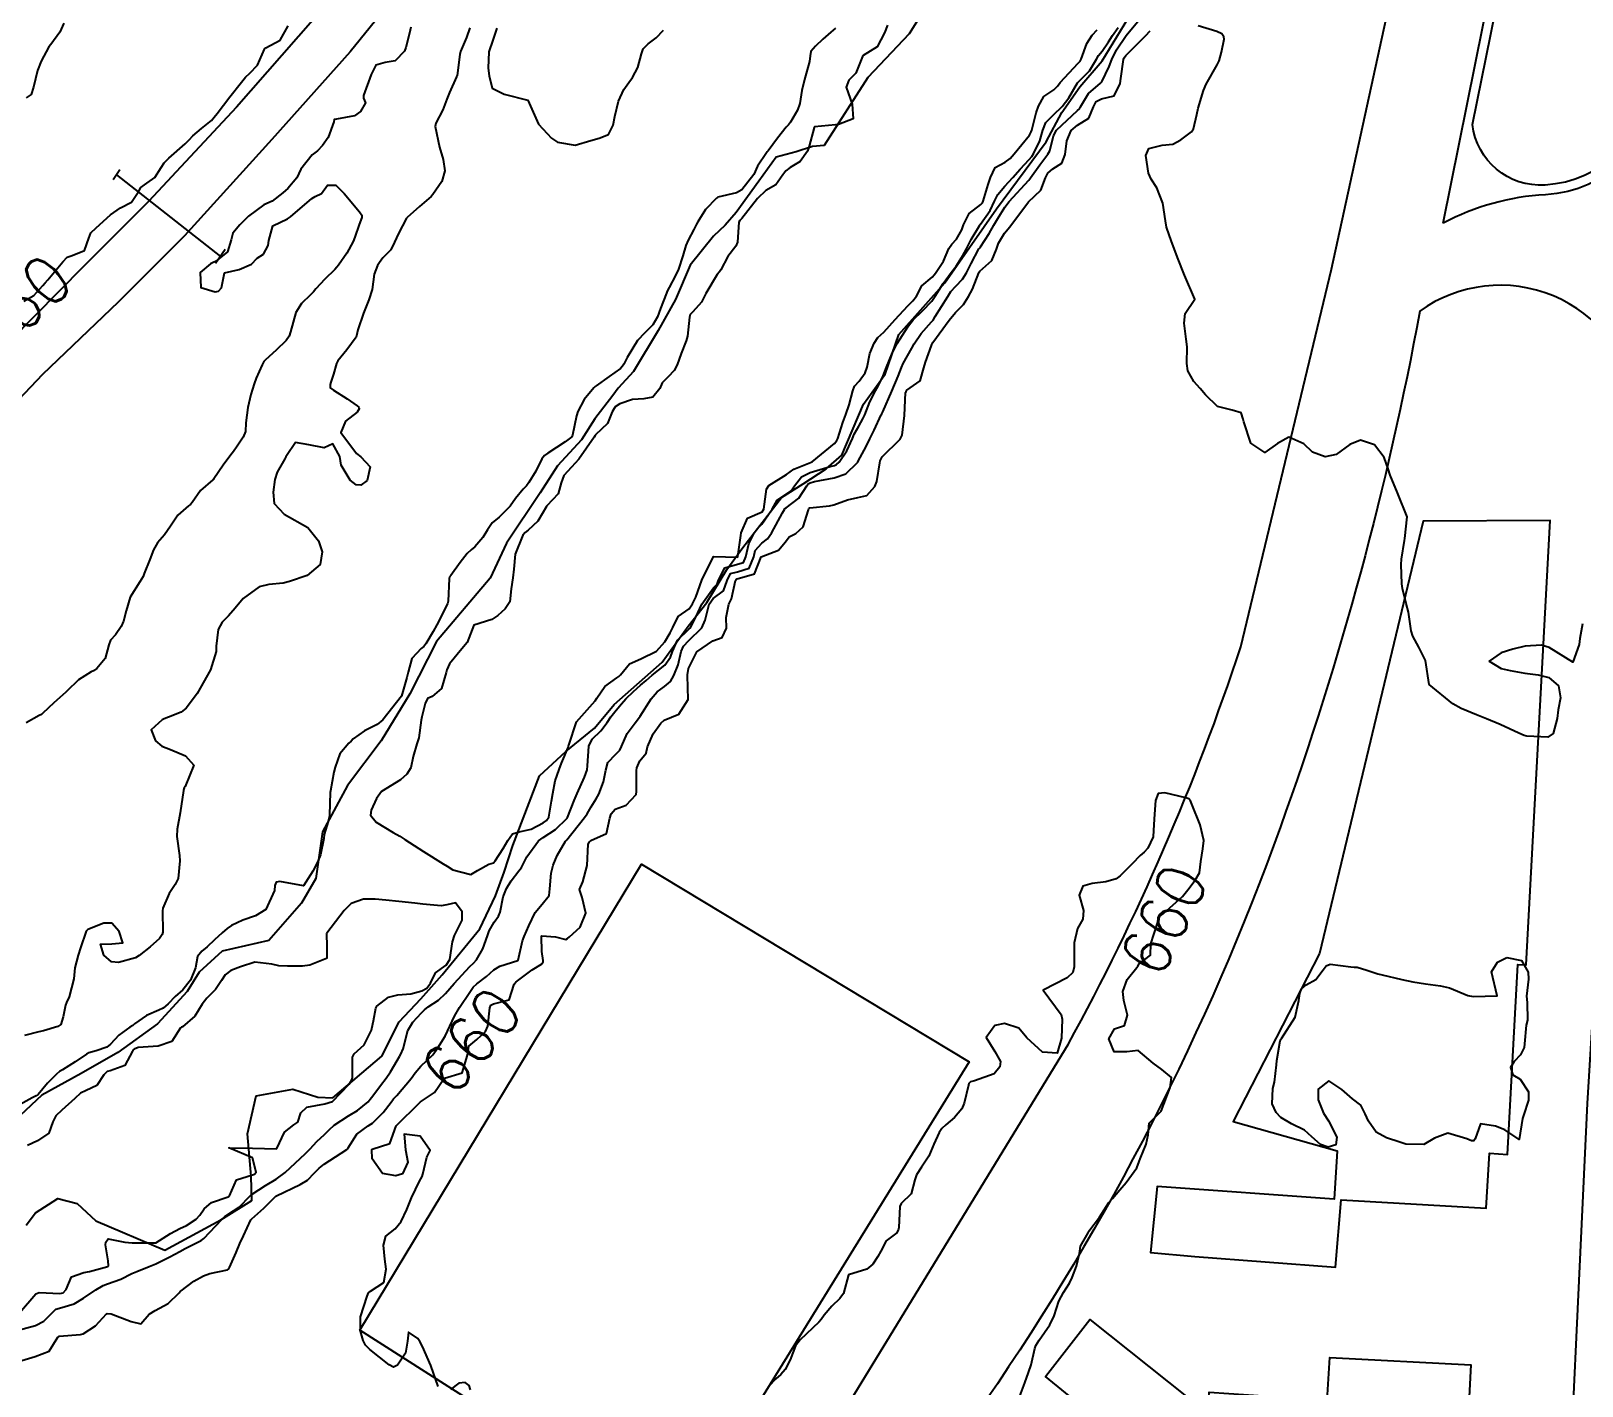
# Model space of a CAD drawing. Header units: metres. Extents: x 292545 to 299085, y 7450245 to 7463078.
# Drawn here: x 296326.5 to 296456.3, y 7459431.8 to 7459545.2 of the extents above; entities that cross this region are included whole.
import ezdxf
from ezdxf.enums import TextEntityAlignment as Align

# ---------------------------------------------------------------- set-up
doc = ezdxf.new("R2010")
doc.units = ezdxf.units.M
for name, color, linetype in [('Area Verde e Lazer', 94, 'Continuous'), ('Cotas', 45, 'Continuous'), ('Curvas de Nivel 1m', 11, 'Continuous'), ('Curvas de Nivel 5m', 15, 'Continuous'), ('Edificações', 30, 'Continuous'), ('Hidrografia', 140, 'Continuous'), ('Linha Férrea', 20, 'Continuous'), ('Pórtico', 62, 'Continuous'), ('Vias Primárias', 230, 'Continuous')]:
    doc.layers.add(name, color=color, linetype=linetype)
doc.styles.add('Style-STANDARD', font='STANDARD.shx')

msp = doc.modelspace()

# ---------------------------------------------------------------- linework, layer by layer
at = {"layer": 'Area Verde e Lazer'}
msp.add_lwpolyline([(296447.18, 7459537.39), (296455.61, 7459578.92), (296458.55, 7459593.19, -0.020931), (296463.89, 7459614.53, -0.030843), (296470.96, 7459633.97), (296474.99, 7459640.63), (296475.09, 7459636.98), (296469.14, 7459611.19), (296464.6, 7459579.02), (296462.56, 7459547.51), (296462.04, 7459540.88, -0.375679), (296453.26, 7459532.31, -0.400466)], format="xyb", close=True, dxfattribs=at)
at = {"layer": 'Curvas de Nivel 1m', "flags": 128}
for points, elevation in [([(296325.78, 7459433.91), (296326.88, 7459434.23), (296328.06, 7459434.7), (296328.78, 7459435.87), (296328.84, 7459435.93), (296328.89, 7459435.95), (296330.67, 7459436.08), (296330.9, 7459436.14), (296331.94, 7459436.8), (296332.84, 7459437.82), (296332.92, 7459437.85), (296333.24, 7459437.82), (296334.91, 7459437.18), (296335.73, 7459436.97), (296336.43, 7459437.78), (296336.93, 7459438.09), (296338.01, 7459438.68), (296338.94, 7459439.58), (296339.02, 7459439.68), (296339.09, 7459439.75), (296340.16, 7459440.54), (296340.96, 7459440.99), (296341.51, 7459441.18), (296342.97, 7459441.51), (296343.09, 7459441.58), (296343.16, 7459441.7), (296343.71, 7459442.96), (296344.02, 7459443.69), (296344.33, 7459444.35), (296344.93, 7459445.68), (296344.97, 7459445.72), (296345.01, 7459445.76), (296346.03, 7459446.67), (296347.02, 7459447.66), (296347.08, 7459447.7), (296349.05, 7459448.65), (296349.67, 7459449.01), (296350.25, 7459449.62), (296350.66, 7459450.02), (296351.07, 7459450.33), (296352.97, 7459451.58), (296353.03, 7459451.63), (296353.09, 7459451.72), (296353.81, 7459452.86), (296354.75, 7459453.56), (296354.99, 7459453.68), (296355.12, 7459453.77), (296356, 7459454.67), (296356.68, 7459455.54), (296356.88, 7459455.8), (296357.14, 7459456.1), (296358.36, 7459457.52), (296358.7, 7459457.98), (296359.17, 7459458.54), (296359.67, 7459459.01), (296360.16, 7459459.5), (296360.59, 7459460.09), (296361.2, 7459461.07), (296361.39, 7459461.49), (296361.97, 7459462.74), (296362.41, 7459463.47), (296363.25, 7459464.73), (296363.55, 7459465.16), (296363.86, 7459465.45), (296364.65, 7459466.06), (296365.26, 7459466.61), (296365.77, 7459466.93), (296367.27, 7459467.4), (296367.3, 7459467.42), (296367.68, 7459469.03), (296367.81, 7459469.41), (296368.19, 7459470.29), (296368.73, 7459471.4), (296369.33, 7459472.1), (296369.89, 7459472.83), (296369.97, 7459473.38), (296370.06, 7459474.69), (296370.23, 7459475.38), (296370.56, 7459476.19), (296371.26, 7459477.37), (296371.33, 7459477.44), (296371.39, 7459477.5), (296372.87, 7459479.35), (296373.09, 7459479.68), (296373.43, 7459480.26), (296373.85, 7459480.92), (296374.06, 7459481.33), (296374.44, 7459482.34), (296374.64, 7459483.33), (296374.82, 7459483.98), (296375.48, 7459484.66), (296375.81, 7459485), (296375.95, 7459485.32), (296376.42, 7459486.4), (296377.09, 7459487.3), (296377.29, 7459487.53), (296377.52, 7459487.86), (296378.45, 7459489.29), (296378.95, 7459489.87), (296379.55, 7459490.32), (296380.07, 7459490.75), (296380.35, 7459491.26), (296380.69, 7459492.14), (296380.96, 7459493.26), (296381.14, 7459493.7), (296381.59, 7459494.18), (296382.67, 7459495.23), (296382.97, 7459495.87), (296383.29, 7459497.23), (296383.64, 7459497.71), (296384.5, 7459498.35), (296384.81, 7459499.21), (296385.08, 7459499.78), (296385.66, 7459499.94), (296386.63, 7459500.23), (296387.02, 7459501.19), (296387.15, 7459501.71), (296387.69, 7459502.33), (296388.18, 7459502.69), (296388.52, 7459503.17), (296389.42, 7459504.86), (296389.59, 7459505.15), (296389.64, 7459505.23), (296389.73, 7459505.3), (296390.79, 7459506.09), (296391.46, 7459507.13), (296391.58, 7459507.3), (296391.76, 7459507.39), (296392.12, 7459507.49), (296393.76, 7459507.81), (296394.72, 7459508.13), (296395.71, 7459509.08), (296395.74, 7459509.12), (296395.77, 7459509.19), (296396.44, 7459510.42), (296396.74, 7459511.07), (296397.09, 7459511.78), (296397.69, 7459513.06), (296397.74, 7459513.15), (296397.83, 7459513.33), (296398.59, 7459515.05), (296399.11, 7459516.3), (296399.4, 7459517.04), (296399.54, 7459517.37), (296399.88, 7459518.01), (296400.25, 7459518.66), (296400.46, 7459519.02), (296401.05, 7459519.87), (296401.91, 7459520.85), (296402.03, 7459521.01), (296402.21, 7459521.3), (296403.26, 7459522.99), (296403.53, 7459523.39), (296403.95, 7459523.85), (296404.5, 7459524.43), (296404.82, 7459524.97), (296405.21, 7459525.73), (296405.87, 7459526.96), (296405.91, 7459527.03), (296405.99, 7459527.15), (296406.72, 7459528.24), (296407.12, 7459528.95), (296407.45, 7459529.52), (296408.03, 7459530.46), (296408.39, 7459530.93), (296410.05, 7459532.72), (296410.14, 7459532.82), (296410.19, 7459532.91), (296410.97, 7459534), (296411.65, 7459534.89), (296411.8, 7459535.18), (296412.1, 7459536.42), (296412.36, 7459536.89), (296414.12, 7459538.54), (296414.29, 7459538.69), (296414.38, 7459538.86), (296415.03, 7459539.96), (296416.06, 7459540.84), (296416.11, 7459540.88), (296416.15, 7459540.95), (296416.77, 7459542.23), (296416.99, 7459542.83), (296417.39, 7459543.62), (296418.19, 7459544.82), (296419.84, 7459546.8)], 659), ([(296393.88, 7459545.43), (296393.47, 7459545.11), (296392.8, 7459544.51), (296392.19, 7459543.93), (296391.81, 7459543.5), (296391.74, 7459543.13), (296391.69, 7459542.65), (296391.28, 7459541.14), (296391.05, 7459540.23), (296390.87, 7459539.14), (296390.7, 7459538.57), (296390.11, 7459537.57), (296389.92, 7459537.34), (296389.75, 7459537.15), (296389.01, 7459536.24), (296388.23, 7459535.17), (296388.16, 7459535.09), (296388.08, 7459535), (296387.34, 7459533.9), (296387.03, 7459533.19), (296386.04, 7459531.92), (296385.57, 7459531.67), (296384.03, 7459531.3), (296383.98, 7459531.27), (296383.91, 7459531.22), (296382.99, 7459530.26), (296382.34, 7459529.24), (296382.23, 7459529.02), (296382, 7459528.6), (296381.53, 7459527.7), (296381.35, 7459527.25), (296381.09, 7459526.37), (296380.74, 7459525.26), (296380.49, 7459524.73), (296379.95, 7459523.74), (296379.79, 7459523.43), (296379.72, 7459523.27), (296379.23, 7459521.97), (296378.97, 7459521.28), (296378.57, 7459520.62), (296377.9, 7459519.94), (296377.3, 7459519.3), (296376.43, 7459517.86), (296376.14, 7459517.32), (296376.04, 7459517.14), (296375.87, 7459516.96), (296374.92, 7459516.27), (296373.85, 7459515.51), (296373.75, 7459515.44), (296373.64, 7459515.34), (296372.84, 7459514.35), (296372.31, 7459513.36), (296372.19, 7459512.98), (296371.86, 7459511.36), (296371.79, 7459511.24), (296371.23, 7459510.81), (296369.78, 7459509.86), (296369.5, 7459509.67), (296369.3, 7459509.39), (296368.8, 7459508.36), (296368.21, 7459507.41), (296368.01, 7459507.14), (296367.74, 7459506.84), (296367.09, 7459506.06), (296366.64, 7459505.43), (296365.71, 7459504.5), (296365.13, 7459504.02), (296364.73, 7459503.45), (296364.36, 7459502.79), (296363.69, 7459502.02), (296363.38, 7459501.77), (296363.04, 7459501.47), (296362.44, 7459500.7), (296361.66, 7459499.63), (296361.59, 7459499.54), (296361.56, 7459499.48), (296361.53, 7459499.36), (296361.46, 7459497.48), (296361.39, 7459497.24), (296360.51, 7459495.5), (296360.18, 7459494.93), (296359.59, 7459493.91), (296359.42, 7459493.68), (296359.18, 7459493.51), (296358.42, 7459492.67), (296358.09, 7459491.52), (296358, 7459491.08), (296357.53, 7459489.53), (296355.97, 7459487.55), (296355.51, 7459487.14), (296354.46, 7459486.61), (296353.5, 7459485.94), (296353.32, 7459485.76), (296353.14, 7459485.58), (296352.39, 7459484.68), (296351.98, 7459483.59), (296351.89, 7459483.17), (296351.59, 7459481.6), (296351.58, 7459481.46), (296351.52, 7459479.6), (296351.51, 7459479.51), (296351.41, 7459479.03), (296351.08, 7459477.93), (296351.04, 7459477.61), (296350.76, 7459476.24), (296350.51, 7459475.62), (296350.11, 7459474.88), (296349.34, 7459473.63), (296347.35, 7459474), (296347.04, 7459473.96), (296346.94, 7459473.66), (296346.92, 7459473.24), (296346.2, 7459471.67), (296345.32, 7459471.12), (296344.25, 7459470.76), (296343.31, 7459470.33), (296342.94, 7459470.07), (296342.54, 7459469.71), (296341.9, 7459469.11), (296341.29, 7459468.54), (296340.83, 7459468.17), (296340.47, 7459467.73), (296340.3, 7459466.77), (296339.89, 7459465.74), (296339.24, 7459464.93), (296338.6, 7459464.39), (296338.02, 7459463.76), (296337.59, 7459463.4), (296337.23, 7459463.24), (296336.2, 7459462.8), (296335.21, 7459462.09), (296335.05, 7459461.96), (296334.81, 7459461.8), (296333.88, 7459461.13), (296333.19, 7459460.39), (296332.88, 7459460.13), (296331.98, 7459459.83), (296331.37, 7459459.65), (296331.18, 7459459.55), (296330.22, 7459458.9), (296329.17, 7459458.25), (296328.93, 7459458.1), (296328.66, 7459457.88), (296327.92, 7459457.11), (296327.14, 7459456.17), (296326.98, 7459456.05), (296326.64, 7459455.9), (296325.12, 7459455.05)], 658), ([(296325.45, 7459436.45), (296326.91, 7459436.83), (296327.61, 7459437.19), (296328.27, 7459437.88), (296328.6, 7459438.2), (296328.93, 7459438.29), (296330.14, 7459438.65), (296330.94, 7459439.12), (296331.95, 7459439.83), (296332.58, 7459440.19), (296332.95, 7459440.32), (296334.05, 7459440.71), (296334.96, 7459441.18), (296335.39, 7459441.37), (296336.42, 7459441.78), (296336.98, 7459442.01), (296338.15, 7459442.58), (296338.99, 7459443.04), (296339.45, 7459443.28), (296340.32, 7459443.74), (296340.77, 7459443.96), (296341, 7459444.12), (296342.5, 7459445.71), (296342.76, 7459445.96), (296343.02, 7459446.12), (296343.97, 7459446.75), (296344.88, 7459447.68), (296344.96, 7459447.77), (296345.04, 7459447.84), (296346.17, 7459448.55), (296347.06, 7459449.09), (296347.82, 7459449.65), (296349.08, 7459450.85), (296349.48, 7459451.22), (296349.9, 7459451.62), (296350.47, 7459452.24), (296351.1, 7459452.82), (296351.5, 7459453.21), (296351.92, 7459453.6), (296353.12, 7459454.4), (296353.86, 7459454.83), (296354.74, 7459455.56), (296354.92, 7459455.78), (296355.14, 7459456.07), (296355.78, 7459456.92), (296356.27, 7459457.55), (296356.63, 7459458.08), (296357.18, 7459459.02), (296357.37, 7459459.35), (296357.48, 7459459.54), (296357.67, 7459460.01), (296358.08, 7459461.53), (296358.49, 7459462.24), (296359.23, 7459463), (296359.47, 7459463.27), (296359.77, 7459463.5), (296360.65, 7459464.08), (296361.24, 7459464.63), (296361.96, 7459465.48), (296363.27, 7459466.9), (296363.56, 7459467.17), (296363.82, 7459467.45), (296364.35, 7459468.38), (296364.73, 7459469.45), (296364.87, 7459469.88), (296365.31, 7459470.61), (296365.67, 7459471.09), (296365.79, 7459471.44), (296366.05, 7459472.71), (296366.34, 7459473.43), (296366.73, 7459474.05), (296367.37, 7459474.9), (296367.59, 7459475.19), (296367.71, 7459475.41), (296368.03, 7459476.06), (296369.01, 7459477.4), (296369.4, 7459477.69), (296370.43, 7459478.36), (296371.41, 7459479.32), (296371.44, 7459479.37), (296371.99, 7459480.8), (296372.24, 7459481.36), (296372.85, 7459482.75), (296373.08, 7459483.35), (296373.12, 7459483.7), (296373.21, 7459485.34), (296373.5, 7459485.92), (296374.23, 7459486.61), (296374.76, 7459487.33), (296375.06, 7459487.78), (296375.52, 7459488.36), (296375.96, 7459488.89), (296376.33, 7459489.31), (296376.95, 7459489.9), (296377.55, 7459490.43), (296378.01, 7459490.84), (296378.53, 7459491.29), (296379.57, 7459492.13), (296380.06, 7459492.79), (296380.22, 7459493.26), (296380.65, 7459494.2), (296381.6, 7459495.12), (296381.73, 7459495.25), (296382.35, 7459496.51), (296382.68, 7459497.23), (296383.65, 7459498.59), (296383.96, 7459498.91), (296384.08, 7459499.22), (296384.61, 7459500.27), (296385.67, 7459500.56), (296386.16, 7459500.7), (296386.36, 7459501.19), (296386.61, 7459502.27), (296387.06, 7459503.19), (296387.33, 7459503.56), (296387.71, 7459503.91), (296388.58, 7459505.17), (296388.98, 7459505.92), (296389.74, 7459506.44), (296390.17, 7459506.72), (296390.45, 7459507.14), (296391.02, 7459507.88), (296391.76, 7459508.25), (296393.42, 7459508.76), (296393.77, 7459508.84), (296393.96, 7459508.91), (296394.17, 7459509.1), (296394.81, 7459510.06), (296395.28, 7459511.09), (296395.43, 7459511.45), (296395.81, 7459512.13), (296396.16, 7459512.73), (296396.31, 7459513.08), (296396.74, 7459514.17), (296397.22, 7459515.07), (296397.45, 7459515.46), (296397.86, 7459516.35), (296398.13, 7459517.06), (296398.64, 7459518.29), (296399.03, 7459519.04), (296399.91, 7459520.43), (296400.16, 7459520.78), (296400.38, 7459521.03), (296401.16, 7459521.78), (296401.93, 7459522.59), (296402.22, 7459523.01), (296402.87, 7459524.07), (296403.56, 7459524.99), (296403.97, 7459525.53), (296404.53, 7459526.42), (296404.82, 7459526.97), (296405.21, 7459527.76), (296405.96, 7459528.96), (296405.98, 7459528.99), (296406.01, 7459529.03), (296406.8, 7459530.18), (296407.18, 7459530.95), (296407.46, 7459531.53), (296408.05, 7459532.22), (296408.71, 7459532.93), (296409.33, 7459533.65), (296410.08, 7459534.45), (296410.29, 7459534.7), (296410.43, 7459534.91), (296410.98, 7459536.01), (296411.22, 7459536.9), (296411.47, 7459537.54), (296412.12, 7459538.19), (296412.85, 7459538.88), (296413.39, 7459539.62), (296414.13, 7459540.86), (296414.15, 7459540.89), (296415.14, 7459541.87), (296415.72, 7459542.84), (296415.88, 7459543.14), (296416.18, 7459543.52), (296416.73, 7459544.3), (296417.04, 7459544.83), (296417.53, 7459545.51)], 658), ([(296363.27, 7459545.47), (296362.99, 7459544.67), (296362.49, 7459543.48), (296362.42, 7459543.23), (296362.2, 7459541.48), (296362.19, 7459541.44), (296362.15, 7459541.36), (296361.55, 7459540.07), (296361.33, 7459539.49), (296361.01, 7459538.6), (296360.42, 7459537.5), (296360.37, 7459537.22), (296360.73, 7459535.49), (296361.02, 7459534.44), (296361.17, 7459533.49), (296360.93, 7459532.61), (296360.17, 7459531.51), (296360.03, 7459531.36), (296359.04, 7459530.5), (296358.01, 7459529.6), (296357.98, 7459529.56), (296357.96, 7459529.53), (296357.28, 7459528.26), (296356.97, 7459527.54), (296356.64, 7459526.89), (296355.97, 7459526.21), (296355.69, 7459525.83), (296355.53, 7459525.56), (296355.25, 7459524.86), (296355.08, 7459523.56), (296354.81, 7459522.69), (296354.35, 7459521.57), (296353.9, 7459520.18), (296353.78, 7459519.69), (296353.74, 7459519.58), (296352.97, 7459518.5), (296352.21, 7459517.6), (296352.09, 7459517.38), (296351.86, 7459516.48), (296351.64, 7459515.81), (296351.56, 7459515.6), (296351.58, 7459515.34), (296351.84, 7459515.14), (296353, 7459514.42), (296353.83, 7459513.83), (296353.97, 7459513.72), (296354.01, 7459513.58), (296353.82, 7459513.3), (296352.85, 7459512.55), (296352.47, 7459511.59), (296353.78, 7459509.83), (296354.14, 7459509.57), (296354.92, 7459508.72), (296354.67, 7459507.57), (296354.15, 7459507.18), (296353.75, 7459507.21), (296353.24, 7459507.59), (296352.49, 7459508.87), (296352.37, 7459509.59), (296351.79, 7459510.65), (296351.08, 7459510.32), (296349.79, 7459510.57), (296348.68, 7459510.75), (296347.93, 7459509.65), (296347.87, 7459509.55), (296347.77, 7459509.4), (296347.15, 7459508.27), (296346.94, 7459507.66), (296346.8, 7459506.59), (296346.9, 7459505.66), (296347.71, 7459504.77), (296349.7, 7459503.63), (296350.6, 7459502.52), (296350.89, 7459501.61), (296350.73, 7459500.55), (296349.65, 7459499.63), (296348.18, 7459499.12), (296347.65, 7459498.99), (296346.43, 7459498.88), (296345.64, 7459498.66), (296344.29, 7459497.69), (296343.62, 7459496.89), (296343.07, 7459496.25), (296342.53, 7459495.71), (296342.21, 7459495.11), (296342.03, 7459493.72), (296342.02, 7459493.27), (296341.56, 7459491.72), (296340.44, 7459489.74), (296340.06, 7459489.22), (296339.52, 7459488.53), (296339.1, 7459488.17), (296338.04, 7459487.76), (296337.67, 7459487.61), (296337.51, 7459487.54), (296336.59, 7459486.69), (296336.96, 7459485.78), (296337.49, 7459485.33), (296338.2, 7459485.05), (296339.47, 7459484.54), (296340.17, 7459483.74), (296339.45, 7459481.96), (296339.35, 7459481.84), (296339.32, 7459481.75), (296339.31, 7459481.62), (296339.02, 7459479.75), (296338.76, 7459478.4), (296338.73, 7459477.76), (296338.95, 7459476.18), (296338.98, 7459475.75), (296338.85, 7459474.27), (296338.61, 7459473.76), (296338.09, 7459473.01), (296337.56, 7459471.77), (296337.54, 7459471.55), (296337.58, 7459469.77), (296337.51, 7459469.56), (296337.29, 7459469.24), (296336.52, 7459468.54), (296335.59, 7459467.8), (296335.27, 7459467.62), (296333.85, 7459467.23), (296333.27, 7459467.29), (296332.63, 7459467.83), (296332.34, 7459468.77), (296333.29, 7459468.78), (296334.22, 7459468.88), (296333.91, 7459469.81), (296333.31, 7459470.53), (296332.62, 7459470.52), (296331.3, 7459470), (296331.16, 7459469.84), (296330.69, 7459468.44), (296330.48, 7459467.85), (296330.19, 7459466.78), (296330.12, 7459465.86), (296329.74, 7459464.36), (296329.51, 7459463.87), (296329.43, 7459463.66), (296329.22, 7459462.68), (296329.04, 7459462.03), (296328.78, 7459461.87), (296327.58, 7459461.51), (296327.2, 7459461.43), (296325.98, 7459461.12)], 659), ([(296398.21, 7459545.69), (296397.97, 7459545.05), (296397.35, 7459543.89), (296396.17, 7459543.14), (296396.14, 7459543.11), (296396.12, 7459543.08), (296395.57, 7459541.67), (296394.97, 7459541.09), (296394.75, 7459540.49), (296395.25, 7459539.09), (296395.34, 7459537.86), (296394.11, 7459537.37), (296393.87, 7459537.34), (296392.1, 7459537.17), (296392.09, 7459537.14), (296391.67, 7459535.55), (296391.52, 7459535.14), (296390.92, 7459534.29), (296390.06, 7459533.77), (296389.7, 7459533.51), (296389.47, 7459533.16), (296388.87, 7459532.34), (296388.04, 7459531.84), (296387.33, 7459531.18), (296386.02, 7459529.5), (296385.87, 7459529.35), (296385.78, 7459529.2), (296385.66, 7459527.53), (296385.53, 7459527.2), (296384.87, 7459526.32), (296384.28, 7459525.22), (296384.15, 7459525.03), (296383.96, 7459524.82), (296383.01, 7459523.23), (296382.66, 7459522.51), (296381.92, 7459521.7), (296381.71, 7459521.46), (296381.65, 7459521.25), (296381.48, 7459519.67), (296381.36, 7459519.26), (296380.94, 7459518.2), (296380.61, 7459517.26), (296380.36, 7459516.77), (296379.86, 7459516.26), (296379.36, 7459515.76), (296379.17, 7459515.28), (296378.58, 7459514.54), (296377.83, 7459514.42), (296376.87, 7459514.35), (296375.83, 7459513.99), (296375.42, 7459513.73), (296375.17, 7459513.33), (296374.78, 7459512.36), (296373.79, 7459511.41), (296373.76, 7459511.37), (296373.75, 7459511.34), (296373.66, 7459511.21), (296372.38, 7459509.36), (296371.77, 7459508.69), (296371.14, 7459507.99), (296370.91, 7459507.38), (296370.66, 7459506.46), (296369.72, 7459505.45), (296369.69, 7459505.42), (296369.67, 7459505.39), (296368.95, 7459504.16), (296368.15, 7459503.41), (296367.89, 7459503.22), (296367.7, 7459502.99), (296367.07, 7459501.42), (296366.95, 7459500.14), (296366.85, 7459499.42), (296366.72, 7459498.5), (296366.6, 7459497.43), (296366.22, 7459496.83), (296365.62, 7459496.27), (296365.1, 7459495.95), (296363.61, 7459495.46), (296363.03, 7459494.02), (296362.58, 7459493.48), (296361.57, 7459492.24), (296361.34, 7459491.72), (296361.28, 7459491.49), (296360.88, 7459490.16), (296360.11, 7459489.5), (296359.72, 7459489.32), (296359.53, 7459488.9), (296359.24, 7459487.79), (296359.19, 7459487.51), (296358.99, 7459486.02), (296358.82, 7459485.52), (296358.53, 7459484.46), (296358.33, 7459483.52), (296358, 7459482.98), (296357.45, 7459482.53), (296355.87, 7459481.55), (296355.44, 7459480.95), (296355, 7459479.99), (296354.94, 7459479.56), (296355.41, 7459478.98), (296356.84, 7459478.1), (296357.4, 7459477.79), (296357.81, 7459477.53), (296359.38, 7459476.51), (296361.03, 7459475.49), (296361.37, 7459475.28), (296361.85, 7459474.99), (296363.36, 7459474.6), (296363.9, 7459474.92), (296364.85, 7459475.45), (296365.24, 7459475.58), (296365.38, 7459475.73), (296366.06, 7459476.76), (296366.45, 7459477.43), (296366.82, 7459478.01), (296367.4, 7459478.16), (296368.39, 7459478.39), (296369.41, 7459478.92), (296369.69, 7459479.11), (296369.87, 7459479.39), (296370.09, 7459480.72), (296370.2, 7459481.38), (296370.4, 7459482.43), (296370.73, 7459483.38), (296370.93, 7459483.92), (296371.49, 7459485.21), (296371.52, 7459485.34), (296371.53, 7459485.37), (296371.55, 7459485.43), (296372.19, 7459487.36), (296373.53, 7459488.89), (296373.74, 7459489.12), (296373.88, 7459489.34), (296374.55, 7459490.33), (296375.56, 7459491.06), (296375.72, 7459491.16), (296375.86, 7459491.32), (296376.64, 7459492.24), (296377.58, 7459492.66), (296378.88, 7459493.28), (296379.59, 7459494.06), (296380.04, 7459494.82), (296380.25, 7459495.26), (296380.69, 7459496.18), (296381.63, 7459496.83), (296381.8, 7459497.07), (296381.9, 7459497.25), (296382.19, 7459497.8), (296382.68, 7459499.23), (296383.67, 7459501.22), (296385.67, 7459501.17), (296385.69, 7459501.18), (296385.7, 7459501.2), (296385.94, 7459502.96), (296385.98, 7459503.2), (296386.5, 7459504.41), (296387.72, 7459504.96), (296387.88, 7459505.18), (296388.09, 7459506.84), (296388.29, 7459507.17), (296389.76, 7459508.08), (296390.39, 7459508.52), (296391.77, 7459509.07), (296391.91, 7459509.13), (296393.79, 7459510.68), (296393.98, 7459510.91), (296394.06, 7459511.1), (296394.48, 7459512.43), (296394.72, 7459513.09), (296395, 7459513.92), (296395.33, 7459515.09), (296395.47, 7459515.46), (296395.85, 7459515.89), (296396.35, 7459516.58), (296396.51, 7459517.07), (296396.74, 7459518.21), (296397.09, 7459519.07), (296397.42, 7459519.54), (296397.9, 7459519.98), (296398.85, 7459521.05), (296399.92, 7459522.2), (296400.35, 7459522.61), (296400.64, 7459523.02), (296401.09, 7459523.87), (296401.96, 7459524.61), (296402.15, 7459524.82), (296402.28, 7459525.01), (296402.9, 7459525.93), (296403.36, 7459526.99), (296403.6, 7459527.37), (296404, 7459527.79), (296404.43, 7459528.55), (296404.59, 7459528.97), (296405.05, 7459529.94), (296406.03, 7459530.68), (296406.17, 7459530.82), (296406.23, 7459530.96), (296406.65, 7459532.36), (296406.85, 7459532.95), (296407.23, 7459533.79), (296408.07, 7459534.22), (296408.49, 7459534.52), (296408.83, 7459534.93), (296410.1, 7459536.49), (296410.25, 7459536.76), (296410.29, 7459536.91), (296410.66, 7459538.36), (296410.87, 7459538.9), (296411.31, 7459539.72), (296412.14, 7459540.27), (296412.45, 7459540.59), (296412.66, 7459540.88), (296414.17, 7459542.5), (296414.34, 7459542.69), (296414.42, 7459542.86), (296414.9, 7459544.15), (296415.35, 7459544.85), (296415.76, 7459545.3)], 657), ([(296365.52, 7459545.44), (296365.19, 7459544.45), (296364.85, 7459543.45), (296364.79, 7459542.08), (296364.88, 7459541.45), (296365.13, 7459540.43), (296366.14, 7459539.92), (296368.13, 7459539.41), (296369.01, 7459537.4), (296370.09, 7459536.23), (296370.61, 7459535.9), (296372.09, 7459535.65), (296373.4, 7459536.04), (296374.09, 7459536.24), (296374.88, 7459536.54), (296375.27, 7459537.33), (296375.39, 7459538.05), (296375.71, 7459539.32), (296376.14, 7459540.3), (296376.58, 7459540.88), (296376.87, 7459541.3), (296377.31, 7459542.15), (296377.63, 7459543.3), (296377.78, 7459543.7), (296378.19, 7459544.13), (296378.85, 7459544.63), (296379.47, 7459545.28)], 658), ([(296456.4, 7459495.58), (296456.17, 7459494.36), (296456.11, 7459493.85), (296455.58, 7459492.37), (296453.59, 7459493.6), (296452.97, 7459493.78), (296451.6, 7459493.7), (296450.57, 7459493.45), (296449.59, 7459493.14), (296448.58, 7459492.46), (296449.57, 7459491.84), (296450.34, 7459491.67), (296451.57, 7459491.44), (296452.68, 7459491.3), (296453.56, 7459491.09), (296454.39, 7459490.39), (296454.54, 7459489.38), (296454.36, 7459488.39), (296454.27, 7459487.64), (296453.94, 7459486.39), (296453.5, 7459486.1), (296451.74, 7459486.17), (296451.5, 7459486.24), (296451.07, 7459486.42), (296449.51, 7459487.14), (296448.36, 7459487.62), (296447.53, 7459487.95), (296446.23, 7459488.48), (296445.54, 7459488.89), (296443.55, 7459490.51), (296443.25, 7459492.52), (296442.69, 7459493.62), (296442.19, 7459494.53), (296442.06, 7459494.99), (296441.83, 7459496.54), (296441.63, 7459497.29), (296441.32, 7459498.54), (296441.27, 7459498.93), (296441.22, 7459500.54), (296441.23, 7459500.99), (296441.49, 7459502.54), (296441.51, 7459502.72), (296441.72, 7459504.54), (296440.9, 7459506.55), (296440.3, 7459508.02), (296440.11, 7459508.56), (296439.78, 7459509.51), (296438.97, 7459510.57), (296437.8, 7459510.96), (296436.91, 7459510.59), (296435.78, 7459509.76), (296434.84, 7459509.56), (296433.79, 7459509.96), (296433.06, 7459510.64), (296431.8, 7459511.2), (296430.87, 7459510.66), (296429.79, 7459509.93), (296428.64, 7459510.69), (296428.03, 7459512.48), (296427.98, 7459512.7), (296427.82, 7459513.25), (296427.06, 7459513.47), (296425.83, 7459513.77), (296424.84, 7459514.74), (296424.38, 7459515.28), (296423.85, 7459515.86), (296423.35, 7459516.76), (296423.27, 7459517.36), (296423.29, 7459518.76), (296423.23, 7459519.42), (296423.06, 7459520.76), (296423.12, 7459521.56), (296423.93, 7459522.75), (296423.07, 7459524.76), (296422.49, 7459526.25), (296422.31, 7459526.77), (296421.99, 7459527.58), (296421.58, 7459528.77), (296421.49, 7459529.3), (296421.26, 7459530.78), (296420.75, 7459532.08), (296420.3, 7459532.79), (296420.06, 7459533.31), (296419.85, 7459534.79), (296420.09, 7459535.38), (296421.22, 7459535.65), (296422.09, 7459535.74), (296422.78, 7459536.08), (296423.67, 7459536.75), (296423.84, 7459537.02), (296424.12, 7459538.22), (296424.23, 7459538.75), (296424.67, 7459540.22), (296424.89, 7459540.74), (296425.8, 7459542.36), (296425.97, 7459542.72), (296426.18, 7459543.43), (296426.39, 7459544.52), (296426.37, 7459544.72), (296426.2, 7459544.96), (296425.77, 7459545.16), (296424.21, 7459545.65)], 661), ([(296325.58, 7459437.91), (296326.94, 7459439.48), (296327.23, 7459439.59), (296328.94, 7459439.51), (296329.24, 7459439.57), (296329.48, 7459439.86), (296329.91, 7459440.9), (296330.96, 7459441.27), (296331.44, 7459441.37), (296332.97, 7459441.79), (296332.99, 7459441.8), (296333.01, 7459441.82), (296332.98, 7459442.25), (296332.77, 7459443.6), (296332.79, 7459443.82), (296333, 7459444.1), (296334.4, 7459443.81), (296334.99, 7459443.75), (296336.99, 7459443.77), (296338.21, 7459444.55), (296339, 7459444.95), (296339.55, 7459445.2), (296340.36, 7459445.74), (296340.67, 7459446.08), (296341.03, 7459446.6), (296341.63, 7459447.12), (296343.04, 7459447.61), (296343.1, 7459447.64), (296343.14, 7459447.7), (296343.72, 7459449.03), (296345.06, 7459449.45), (296345.23, 7459449.5), (296345.39, 7459449.68), (296345.07, 7459450.88), (296343.08, 7459451.7), (296345.08, 7459451.68), (296347.08, 7459451.62), (296347.12, 7459451.66), (296347.74, 7459453.01), (296348.54, 7459453.64), (296348.88, 7459453.87), (296349.12, 7459454.64), (296349.63, 7459455.12), (296351.13, 7459455.4), (296351.76, 7459455.6), (296353.15, 7459457.04), (296353.37, 7459457.36), (296353.44, 7459457.58), (296353.45, 7459459.31), (296353.57, 7459459.58), (296354.43, 7459460.32), (296355.03, 7459461.56), (296355.07, 7459461.69), (296355.21, 7459462.33), (296355.4, 7459463.39), (296355.48, 7459463.56), (296356.46, 7459464.33), (296357.24, 7459464.51), (296358.33, 7459464.61), (296359.25, 7459464.85), (296359.67, 7459465.09), (296359.97, 7459465.5), (296360.39, 7459466.37), (296361.27, 7459467.01), (296361.6, 7459467.49), (296361.82, 7459468.96), (296361.99, 7459469.48), (296362.61, 7459470.76), (296362.63, 7459471.47), (296362.06, 7459472.21), (296361.33, 7459472.05), (296360.85, 7459471.97), (296359.33, 7459472.1), (296358.66, 7459472.18), (296357.33, 7459472.32), (296356.23, 7459472.44), (296355.33, 7459472.53), (296354.36, 7459472.54), (296353.33, 7459472.17), (296352.74, 7459471.59), (296351.3, 7459469.68), (296351.27, 7459469.64), (296351.26, 7459469.61), (296351.29, 7459468.61), (296351.3, 7459467.61), (296351.27, 7459467.55), (296349.88, 7459467.01), (296349.27, 7459466.92), (296348, 7459466.91), (296347.27, 7459466.96), (296346.7, 7459467.09), (296345.27, 7459467.26), (296344.08, 7459466.87), (296343.26, 7459466.55), (296342.78, 7459466.18), (296342.47, 7459465.71), (296341.98, 7459464.97), (296341.24, 7459464.24), (296340.87, 7459463.73), (296340.24, 7459462.72), (296339.2, 7459461.85), (296339.14, 7459461.82), (296339.05, 7459461.75), (296338.33, 7459460.62), (296337.19, 7459460.22), (296335.5, 7459460.11), (296335.18, 7459459.98), (296335.08, 7459459.91), (296335.02, 7459459.8), (296334.38, 7459458.6), (296333.17, 7459458.17), (296332.9, 7459458.09), (296332.64, 7459457.83), (296332.05, 7459456.93), (296331.14, 7459456.52), (296330.69, 7459456.29), (296330.21, 7459455.85), (296329.12, 7459454.86), (296328.61, 7459454.38), (296328.35, 7459453.88), (296328.04, 7459452.94), (296327.09, 7459452.3), (296326.24, 7459451.9)], 657)]:
    msp.add_lwpolyline(points, dxfattribs=dict(at, elevation=elevation))
at = {"layer": 'Curvas de Nivel 1m', "elevation": 661, "flags": 128}
msp.add_lwpolyline([(296450.06, 7459467.65), (296451.28, 7459467.39), (296451.83, 7459466.41), (296451.86, 7459465.82), (296451.7, 7459464.42), (296451.76, 7459463.89), (296451.78, 7459462.41), (296451.67, 7459461.97), (296451.53, 7459460.42), (296451.5, 7459460.12), (296451.19, 7459459.49), (296450.66, 7459458.95), (296450.36, 7459458.43), (296450.57, 7459457.83), (296451.16, 7459457.47), (296451.86, 7459456.41), (296451.86, 7459455.7), (296451.44, 7459454.42), (296451.38, 7459454.16), (296451.1, 7459452.42), (296449.9, 7459453.22), (296449.11, 7459453.52), (296447.85, 7459453.73), (296447.4, 7459452.47), (296447.28, 7459452.29), (296447.1, 7459452.29), (296446.71, 7459452.47), (296445.11, 7459452.94), (296443.99, 7459452.51), (296443.1, 7459451.99), (296441.61, 7459452.02), (296441.1, 7459452.19), (296439.98, 7459452.55), (296439.11, 7459453.01), (296438.47, 7459453.93), (296438.21, 7459454.57), (296437.85, 7459455.28), (296437.15, 7459455.8), (296436.24, 7459456.6), (296435.16, 7459457.33), (296434.26, 7459456.62), (296434.26, 7459455.74), (296434.71, 7459454.62), (296435.12, 7459453.97), (296435.83, 7459452.6), (296435.73, 7459451.97), (296435.09, 7459451.76), (296434.46, 7459451.98), (296433.73, 7459452.63), (296433.11, 7459453.19), (296432.04, 7459453.73), (296431.13, 7459454.24), (296430.74, 7459454.66), (296430.41, 7459455.4), (296430.46, 7459456.67), (296430.6, 7459457.22), (296430.77, 7459458.66), (296430.81, 7459459.03), (296431.09, 7459460.66), (296431.12, 7459460.74), (296431.2, 7459460.86), (296432.35, 7459462.64), (296432.64, 7459464.04), (296432.72, 7459464.64), (296432.88, 7459465.01), (296433.25, 7459465.35), (296434.07, 7459465.81), (296434.68, 7459466.62), (296434.93, 7459466.96), (296435.28, 7459467.08), (296437.01, 7459466.86), (296437.28, 7459466.84), (296437.52, 7459466.83), (296438.34, 7459466.57), (296439.27, 7459466.29), (296439.62, 7459466.2), (296441.26, 7459465.79), (296442.19, 7459465.6), (296443.26, 7459465.45), (296444.49, 7459465.26), (296445.25, 7459465.1), (296446.78, 7459464.47), (296447.24, 7459464.37), (296449.24, 7459464.44), (296448.77, 7459466.45), (296449.28, 7459467.24)], close=True, dxfattribs=at)
at = {"layer": 'Curvas de Nivel 5m', "elevation": 660, "flags": 128}
for points in [[(296325.93, 7459522.6), (296326.78, 7459523.05), (296327.52, 7459523.89), (296327.71, 7459524.13), (296327.95, 7459524.37), (296329.2, 7459525.87), (296329.56, 7459526.27), (296329.97, 7459526.42), (296331, 7459526.83), (296331.38, 7459527.85), (296331.54, 7459528.3), (296332, 7459528.73), (296333.19, 7459529.82), (296334.02, 7459530.4), (296334.95, 7459530.88), (296335.55, 7459531.79), (296335.73, 7459532.1), (296336.04, 7459532.32), (296336.91, 7459532.93), (296337.43, 7459533.78), (296337.69, 7459534.16), (296338.07, 7459534.55), (296339.44, 7459535.75), (296339.76, 7459536.08), (296340.09, 7459536.44), (296340.81, 7459537.03), (296341.63, 7459537.72), (296341.86, 7459537.98), (296342.12, 7459538.31), (296343.17, 7459539.7), (296344.15, 7459540.91), (296344.48, 7459541.35), (296344.85, 7459541.68), (296345.49, 7459542.35), (296346.07, 7459543.67), (296346.11, 7459543.74), (296346.18, 7459543.79), (296347.4, 7459544.45), (296348.05, 7459545.65)], [(296329.27, 7459545.87), (296328.96, 7459545.11), (296328.18, 7459544.08), (296328.04, 7459543.88), (296327.39, 7459542.67), (296327.07, 7459541.9), (296326.74, 7459540.5), (296326.55, 7459539.9), (296326.13, 7459539.6)], [(296358.33, 7459545.53), (296358.2, 7459545.03), (296357.9, 7459543.82), (296357.79, 7459543.53), (296357, 7459542.71), (296356.17, 7459542.58), (296355.39, 7459542.34), (296355.01, 7459541.57), (296354.36, 7459539.8), (296354.35, 7459539.58), (296354.52, 7459539.18), (296354.12, 7459538.47), (296353.6, 7459538.09), (296352.11, 7459537.81), (296351.92, 7459537.79), (296351.88, 7459537.6), (296351.4, 7459536.29), (296350.93, 7459535.61), (296350.52, 7459535.18), (296350.08, 7459534.84), (296349.13, 7459533.63), (296348.77, 7459532.92), (296348.04, 7459532.01), (296347.83, 7459531.86), (296347.62, 7459531.65), (296346.72, 7459530.97), (296346.02, 7459530.64), (296344.74, 7459529.69), (296344.01, 7459528.99), (296343.42, 7459528.29), (296343.29, 7459527.71), (296342.97, 7459526.72), (296341.97, 7459525.9), (296341.84, 7459525.85), (296341.55, 7459525.72), (296340.69, 7459525), (296340.76, 7459523.73), (296341.94, 7459523.36), (296342.22, 7459523.43), (296342.48, 7459523.71), (296342.72, 7459524.95), (296343.96, 7459525.24), (296345, 7459525.68), (296345.46, 7459526.19), (296345.98, 7459526.53), (296346.39, 7459527.26), (296346.44, 7459527.67), (296346.78, 7459528.89), (296348.01, 7459529.49), (296348.26, 7459529.65), (296350.03, 7459531.18), (296350.31, 7459531.34), (296350.84, 7459531.61), (296351.36, 7459532.29), (296352.04, 7459532.29), (296352.75, 7459531.59), (296354.02, 7459530.07), (296354.22, 7459529.78), (296354.21, 7459529.58), (296354.01, 7459529), (296353.63, 7459527.95), (296353.49, 7459527.59), (296352.96, 7459526.61), (296352.27, 7459525.6), (296352.13, 7459525.43), (296351.96, 7459525.24), (296351.14, 7459524.42), (296350.37, 7459523.62), (296350.18, 7459523.38), (296349.94, 7459523.13), (296349.16, 7459522.4), (296348.7, 7459521.64), (296348.26, 7459520.01), (296348.14, 7459519.65), (296347.89, 7459519.3), (296347.06, 7459518.48), (296346.15, 7459517.67), (296346.01, 7459517.53), (296345.87, 7459517.26), (296345.38, 7459516.14), (296345.2, 7459515.68), (296344.93, 7459514.78), (296344.68, 7459513.69), (296344.52, 7459512.4), (296344.49, 7459511.69), (296344.3, 7459511.19), (296343.78, 7459510.46), (296343.47, 7459510.01), (296343.25, 7459509.71), (296342.62, 7459508.85), (296341.85, 7459507.72), (296341.81, 7459507.67), (296341.75, 7459507.62), (296340.73, 7459506.74), (296340.03, 7459505.74), (296339.89, 7459505.58), (296339.73, 7459505.46), (296338.81, 7459504.66), (296338.21, 7459503.76), (296337.7, 7459503.03), (296337.11, 7459502.36), (296336.8, 7459501.78), (296336.48, 7459500.97), (296336.01, 7459499.79), (296335.91, 7459499.53), (296335.65, 7459499.1), (296334.82, 7459497.8), (296334.49, 7459496.67), (296334.28, 7459495.81), (296334.08, 7459495.34), (296333.6, 7459494.66), (296333.2, 7459494.21), (296333.05, 7459493.83), (296332.73, 7459492.67), (296332.05, 7459491.84), (296331.76, 7459491.64), (296331.56, 7459491.55), (296330.5, 7459490.9), (296329.54, 7459489.95), (296329.46, 7459489.86), (296328.45, 7459488.95), (296327.52, 7459488.1), (296327.4, 7459488), (296327.23, 7459487.89), (296326.13, 7459487.28)], [(296360.62, 7459431.73), (296360, 7459433.5), (296359.3, 7459435.09), (296359.09, 7459435.51), (296358.9, 7459435.76), (296358.13, 7459436.29), (296358.05, 7459435.52), (296357.88, 7459434.53), (296357.21, 7459433.53), (296356.87, 7459433.36), (296356.51, 7459433.54), (296354.89, 7459434.83), (296354.52, 7459435.2), (296354.33, 7459435.57), (296354.11, 7459436.37), (296354.1, 7459437.57), (296354.66, 7459439.28), (296354.78, 7459439.56), (296354.94, 7459439.7), (296356.06, 7459440.44), (296356.25, 7459441.55), (296356.14, 7459442.38), (296356.04, 7459443.55), (296356.24, 7459444.31), (296357.01, 7459444.93), (296357.51, 7459445.53), (296358, 7459446.55), (296358.39, 7459447.52), (296359.06, 7459448.92), (296359.27, 7459449.3), (296359.34, 7459449.51), (296359.66, 7459450.92), (296359.93, 7459451.5), (296359.1, 7459452.69), (296357.77, 7459452.86), (296357.88, 7459451.53), (296358.07, 7459450.52), (296357.63, 7459449.53), (296357.06, 7459449.38), (296355.94, 7459449.55), (296355.08, 7459450.8), (296355.05, 7459451.56), (296355.06, 7459451.58), (296355.08, 7459451.6), (296356.56, 7459452.07), (296357.11, 7459453.54), (296359.08, 7459455.51), (296359.13, 7459455.55), (296360.31, 7459456.33), (296361.1, 7459457.49), (296361.12, 7459457.52), (296361.15, 7459457.53), (296362.63, 7459458), (296363.07, 7459459.46), (296363.19, 7459460.21), (296363.86, 7459460.79), (296364.57, 7459461.45), (296364.76, 7459461.89), (296364.95, 7459463.44), (296365.03, 7459463.64), (296365.23, 7459463.76), (296366.56, 7459464.1), (296366.98, 7459465.42), (296367.1, 7459465.57), (296367.26, 7459465.68), (296368.48, 7459466.62), (296369.27, 7459467.08), (296369.39, 7459467.28), (296369.39, 7459467.39), (296369.28, 7459468.14), (296369.25, 7459469.39), (296369.3, 7459469.47), (296370.43, 7459469.38), (296371.3, 7459469.16), (296371.44, 7459469.23), (296371.6, 7459469.37), (296372.49, 7459470.18), (296372.97, 7459471.35), (296372.67, 7459472.68), (296372.45, 7459473.35), (296372.73, 7459473.97), (296373.07, 7459475.34), (296373.18, 7459477.13), (296373.27, 7459477.34), (296373.39, 7459477.44), (296374.7, 7459478.03), (296374.99, 7459479.32), (296375.08, 7459479.67), (296375.42, 7459480.06), (296376.35, 7459480.39), (296377.19, 7459481.3), (296377.22, 7459481.53), (296377.21, 7459483.3), (296377.25, 7459483.52), (296377.48, 7459484.12), (296378.02, 7459484.76), (296378.14, 7459485.29), (296378.6, 7459486.38), (296379.24, 7459487.27), (296379.52, 7459487.52), (296380.75, 7459488.02), (296381.53, 7459489.25), (296381.49, 7459491.25), (296381.49, 7459491.32), (296381.57, 7459491.85), (296382.25, 7459493.24), (296383.59, 7459494.14), (296384.38, 7459494.43), (296384.75, 7459495.21), (296384.72, 7459496.11), (296384.95, 7459497.21), (296385.17, 7459497.67), (296385.51, 7459499.2), (296385.55, 7459499.3), (296385.65, 7459499.33), (296387.09, 7459499.75), (296387.66, 7459501.18), (296389.09, 7459501.75), (296389.69, 7459502.43), (296389.98, 7459502.87), (296390.55, 7459503.14), (296391.15, 7459503.7), (296391.6, 7459505.13), (296391.64, 7459505.22), (296391.73, 7459505.28), (296393.37, 7459505.46), (296393.73, 7459505.54), (296394.86, 7459505.97), (296395.74, 7459506.16), (296396.49, 7459506.33), (296397.15, 7459507.07), (296397.33, 7459507.49), (296397.57, 7459509.06), (296397.6, 7459509.23), (296397.78, 7459509.57), (296399.27, 7459511.04), (296399.45, 7459511.38), (296399.65, 7459513.03), (296399.74, 7459514.93), (296399.77, 7459515.03), (296399.84, 7459515.13), (296400.95, 7459515.92), (296401.27, 7459517.02), (296401.39, 7459517.49), (296401.89, 7459518.88), (296401.93, 7459518.97), (296401.95, 7459519.01), (296402.02, 7459519.13), (296403.37, 7459520.99), (296403.92, 7459521.65), (296404.58, 7459522.32), (296405, 7459522.97), (296405.33, 7459523.58), (296405.87, 7459524.96), (296405.9, 7459525.02), (296405.96, 7459525.1), (296406.94, 7459525.98), (296407.33, 7459526.95), (296407.5, 7459527.43), (296408, 7459528.27), (296408.31, 7459528.64), (296408.54, 7459528.93), (296410.03, 7459530.91), (296411.06, 7459531.88), (296411.44, 7459532.9), (296411.64, 7459533.31), (296412.06, 7459533.68), (296412.81, 7459534.14), (296413.09, 7459534.87), (296413.23, 7459536.01), (296413.58, 7459536.87), (296414.11, 7459537.31), (296415.06, 7459537.91), (296415.47, 7459538.85), (296415.68, 7459539.29), (296416.13, 7459539.52), (296417.18, 7459539.79), (296417.69, 7459540.82), (296417.76, 7459541.23), (296417.98, 7459542.82), (296418.04, 7459542.96), (296418.18, 7459543.14), (296419.81, 7459544.8), (296420.2, 7459545.21)], [(296409.3, 7459430.92), (296409.72, 7459432.05), (296410.03, 7459432.91), (296410.24, 7459433.55), (296410.54, 7459434.9), (296410.63, 7459435.16), (296410.9, 7459435.6), (296411.8, 7459436.89), (296412.16, 7459437.65), (296412.57, 7459438.88), (296412.95, 7459439.6), (296413.44, 7459440.38), (296413.68, 7459440.86), (296414.03, 7459441.8), (296414.28, 7459442.86), (296414.38, 7459443.47), (296415.01, 7459444.6), (296415.11, 7459444.76), (296415.16, 7459444.85), (296415.95, 7459445.91), (296416.56, 7459446.83), (296416.74, 7459447.13), (296417.04, 7459447.47), (296417.67, 7459448.2), (296418.2, 7459448.81), (296419.08, 7459450.03), (296419.29, 7459450.58), (296419.36, 7459450.8), (296419.87, 7459452.02), (296420.05, 7459452.79), (296420.13, 7459453.77), (296421.13, 7459454.78), (296421.88, 7459456.77), (296421.99, 7459457.6), (296421.17, 7459458.28), (296420.45, 7459458.79), (296419.19, 7459459.85), (296418.25, 7459459.74), (296417.19, 7459459.74), (296416.75, 7459460.83), (296417.21, 7459461.67), (296418.06, 7459461.96), (296418.3, 7459462.81), (296418.01, 7459464.05), (296417.93, 7459464.81), (296418.28, 7459465.79), (296419.1, 7459466.8), (296419.16, 7459466.91), (296419.28, 7459467.1), (296420.24, 7459467.84), (296420.27, 7459468.79), (296420.51, 7459469.58), (296420.89, 7459470.78), (296421.02, 7459471.09), (296421.33, 7459471.33), (296422.92, 7459472.76), (296423.35, 7459473.3), (296423.97, 7459474.13), (296424.32, 7459474.74), (296424.45, 7459475.67), (296424.61, 7459476.74), (296424.7, 7459477.44), (296424.4, 7459478.74), (296423.69, 7459480.49), (296423.57, 7459480.75), (296423.44, 7459480.92), (296423.19, 7459481), (296421.44, 7459481.44), (296420.86, 7459481.36), (296420.65, 7459480.79), (296420.56, 7459479.65), (296420.5, 7459478.79), (296420.45, 7459477.74), (296420.02, 7459476.79), (296419.71, 7459476.47), (296419.38, 7459476.18), (296418.69, 7459475.49), (296418.04, 7459474.81), (296417.7, 7459474.47), (296417.36, 7459474.24), (296416.5, 7459473.97), (296415.35, 7459473.83), (296414.58, 7459473.62), (296414.25, 7459472.86), (296414.62, 7459471.57), (296414.57, 7459470.86), (296414.12, 7459470.06), (296413.85, 7459468.86), (296413.84, 7459468.31), (296413.85, 7459466.86), (296413.74, 7459466.39), (296413.26, 7459465.95), (296411.25, 7459464.9), (296412.75, 7459462.88), (296412.83, 7459462.49), (296412.78, 7459460.88), (296412.43, 7459459.64), (296411.19, 7459459.71), (296409.88, 7459460.91), (296409.21, 7459461.74), (296408.02, 7459462.13), (296407.21, 7459461.95), (296406.49, 7459460.95), (296407.19, 7459459.77), (296407.68, 7459458.93), (296407.61, 7459458.5), (296407.16, 7459457.9), (296405.51, 7459457.32), (296405.16, 7459457.23), (296405.04, 7459457.09), (296405, 7459456.97), (296404.65, 7459455.46), (296404.44, 7459454.98), (296403.84, 7459454.26), (296403.11, 7459453.63), (296402.77, 7459453.33), (296402.55, 7459453), (296402.11, 7459452.02), (296401.67, 7459451.01), (296401.07, 7459450.1), (296400.64, 7459449.45), (296400.51, 7459449.03), (296400.2, 7459447.87), (296399.36, 7459447.04), (296399.26, 7459446.81), (296399.17, 7459445.04), (296399.15, 7459444.9), (296399.01, 7459444.59), (296398.12, 7459443.93), (296397.67, 7459443.05), (296397.42, 7459442.62), (296396.98, 7459441.98), (296396.48, 7459441.55), (296394.96, 7459441.09), (296394.53, 7459439.51), (296394.24, 7459439.1), (296393.57, 7459438.46), (296392.92, 7459437.69), (296392.68, 7459437.35), (296392.48, 7459437.11), (296390.9, 7459435.65), (296390.52, 7459435.14), (296390.08, 7459433.95), (296389.65, 7459433.15), (296389.28, 7459432.74), (296388.86, 7459432.36), (296388.27, 7459431.74)], [(296363.32, 7459431.46), (296363.21, 7459431.82), (296362.86, 7459432.07), (296362.34, 7459432), (296361.65, 7459431.48)]]:
    msp.add_lwpolyline(points, dxfattribs=at)
at = {"layer": 'Edificações'}
for points in [[(296423.95, 7459442.61), (296435.71, 7459441.73), (296436.2, 7459447.36), (296448.34, 7459446.67), (296448.61, 7459451.27), (296450.11, 7459451.16), (296450.97, 7459467.06), (296451.68, 7459467.02), (296453.67, 7459504.23), (296443.06, 7459504.18), (296434.39, 7459467.98), (296427.16, 7459453.92), (296435.85, 7459451.46), (296435.6, 7459447.41), (296420.78, 7459448.47), (296420.22, 7459442.95)], [(296380.71, 7459419.44), (296354.07, 7459436.44), (296377.63, 7459475.46), (296405.05, 7459458.91)], [(296407.59, 7459346.17), (296389.97, 7459377.39), (296391.11, 7459378.78), (296381.17, 7459387.63), (296414.78, 7459429.82), (296411.45, 7459432.56), (296415.16, 7459437.35), (296425.02, 7459429.47), (296425.14, 7459431.25), (296435.01, 7459430.59), (296435.25, 7459434.15), (296447.03, 7459433.55), (296446.54, 7459423.87), (296445.68, 7459393.5), (296438.46, 7459383.46), (296441.88, 7459379.95), (296437.21, 7459374.06), (296439.46, 7459372.28), (296433.63, 7459363.84), (296435.63, 7459361.95), (296433.9, 7459360.11), (296424.95, 7459367.37)]]:
    msp.add_lwpolyline(points, close=True, dxfattribs=at)
at = {"layer": 'Hidrografia'}
for points in [[(296406.6, 7459555.45), (296400.02, 7459544.96), (296396.57, 7459541.31), (296392.91, 7459535.63), (296391.94, 7459535.54), (296390.58, 7459535.09), (296388.91, 7459534.64), (296387.45, 7459532.62), (296385.54, 7459530.01), (296384.63, 7459528.95), (296383.66, 7459528.02), (296381.7, 7459525.6), (296380.49, 7459522.73), (296379.03, 7459520.12), (296376.96, 7459516.69), (296375.69, 7459515.3), (296375.24, 7459514.7), (296373.73, 7459512.74), (296372.62, 7459510.98), (296370.61, 7459508.81), (296369.14, 7459506.55), (296366.32, 7459502.32), (296364.96, 7459499.4), (296360.47, 7459494.09), (296358.25, 7459489.71), (296355.83, 7459485.78), (296353.01, 7459482.04), (296350.94, 7459478.16), (296350.38, 7459474.26), (296349.17, 7459472.2), (296346.45, 7459469.08), (296342.52, 7459468.17), (296340.61, 7459466.41), (296339.6, 7459464.8), (296337.13, 7459462.08), (296333.79, 7459459.7), (296330.72, 7459457.94), (296327.44, 7459456.13), (296325.63, 7459454.42)], [(296326.13, 7459445.25), (296326.92, 7459446.27), (296328.78, 7459447.47), (296330.4, 7459447.05), (296331.97, 7459445.61), (296337.74, 7459443.15), (296342.43, 7459445.68), (296345.02, 7459447.3), (296344.96, 7459449.34), (296344.66, 7459452.88), (296345.38, 7459456.07), (296348.44, 7459456.61), (296350.55, 7459455.95), (296351.81, 7459455.89), (296355.91, 7459459.39), (296357.35, 7459462.27), (296359.15, 7459464.19), (296360.96, 7459466.18), (296364.09, 7459470.04), (296365.41, 7459472.8), (296366.13, 7459474.79), (296366.85, 7459477.01), (296369.08, 7459482.86), (296371.31, 7459484.9), (296373.71, 7459486.83), (296375.34, 7459488.81), (296379.37, 7459492.37), (296381.54, 7459495.38), (296383.1, 7459497.36), (296384.78, 7459500.12), (296386.1, 7459501.98), (296389.36, 7459506.16), (296391.16, 7459507.3), (296393.09, 7459508.56), (296394.41, 7459509.7), (296396.21, 7459513.96), (296398.02, 7459516.48), (296399.16, 7459519.79), (296403.01, 7459524.13), (296407.34, 7459530.32), (296411.49, 7459535.92), (296412.81, 7459538.38), (296414.32, 7459540.54), (296416.18, 7459542.71), (296419.25, 7459547.73)]]:
    msp.add_lwpolyline(points, dxfattribs=at)
at = {"layer": 'Linha Férrea', "linetype": 'Continuous'}
for points in [[(296360.31, 7459552.2), (296353.26, 7459543.46), (296346.69, 7459536.13), (296339.37, 7459528.05), (296333.83, 7459522.51), (296327.49, 7459516.44), (296321.45, 7459510.1)], [(296350.13, 7459546.11), (296343.74, 7459538.83), (296336.37, 7459530.94), (296330.93, 7459525.48), (296324.78, 7459519.26)]]:
    msp.add_lwpolyline(points, dxfattribs=at)
at = {"layer": 'Pórtico'}
for points in [[(296333.96, 7459533.57), (296333.42, 7459532.74)], [(296333.69, 7459533.15), (296342.39, 7459526.34)], [(296342.79, 7459526.92), (296341.98, 7459525.75)]]:
    msp.add_lwpolyline(points, dxfattribs=at)
at = {"layer": 'Vias Primárias'}
msp.add_lwpolyline([(296444.73, 7459529.12), (296454.81, 7459579.09), (296457.75, 7459593.36, -0.020931), (296463.11, 7459614.76, -0.075081), (296469.02, 7459634.99, -0.009078), (296480.72, 7459662.77), (296496.49, 7459697.2), (296496.99, 7459696.82), (296485.24, 7459668.77), (296479.43, 7459652.59), (296474.04, 7459636.23), (296468.13, 7459610.47), (296464.58, 7459578.49), (296463.38, 7459547.45), (296462.85, 7459540.81, -0.375679), (296453.3, 7459531.5, 0.108093)], format="xyb", close=True, dxfattribs=at)
msp.add_lwpolyline([(296059.88, 7459319.21), (296102.96, 7459347.58), (296135.43, 7459369.12), (296177.51, 7459396.49, -0.030452), (296209.03, 7459418.08, -0.173735), (296240.4, 7459424.3, -0.005938), (296261.02, 7459420.97, -0.002941), (296312.41, 7459411.72, -0.131387), (296333.54, 7459401.64), (296345.6, 7459391.35, 0.098127), (296357.22, 7459376.48), (296364.11, 7459387.04), (296390.57, 7459423.12), (296413.34, 7459460.37, 0.045747), (296427.79, 7459493.65), (296435.39, 7459525.28), (296442.41, 7459557.49)], format="xyb", dxfattribs=at)
at = {"layer": 'Vias Primárias', "elevation": 659.89}
msp.add_lwpolyline([(296443.76, 7459352.11), (296451.24, 7459380.55), (296454.76, 7459412.12), (296456.81, 7459455.43), (296459.35, 7459497.1), (296460.91, 7459514.19, 0.557153), (296442.77, 7459521.76, -0.041194), (296431.1, 7459478.57, -0.064766), (296406.46, 7459430.57, -0.012177), (296370.66, 7459381.25, -0.186003), (296383.37, 7459372.8), (296409.34, 7459327.33)], format="xyb", dxfattribs=at)

# ---------------------------------------------------------------- texts
at = {"layer": 'Cotas', "style": 'Style-STANDARD'}
for rotation, p in [(42.7433, (296325.53, 7459522.2, 660)), (64.1187, (296421.34, 7459470.8, 660)), (49.9172, (296363.38, 7459460.7, 660))]:
    msp.add_text('660', height=4, rotation=rotation, dxfattribs=at).set_placement(p, align=Align.MIDDLE_CENTER)

doc.saveas('drawing.dxf')
